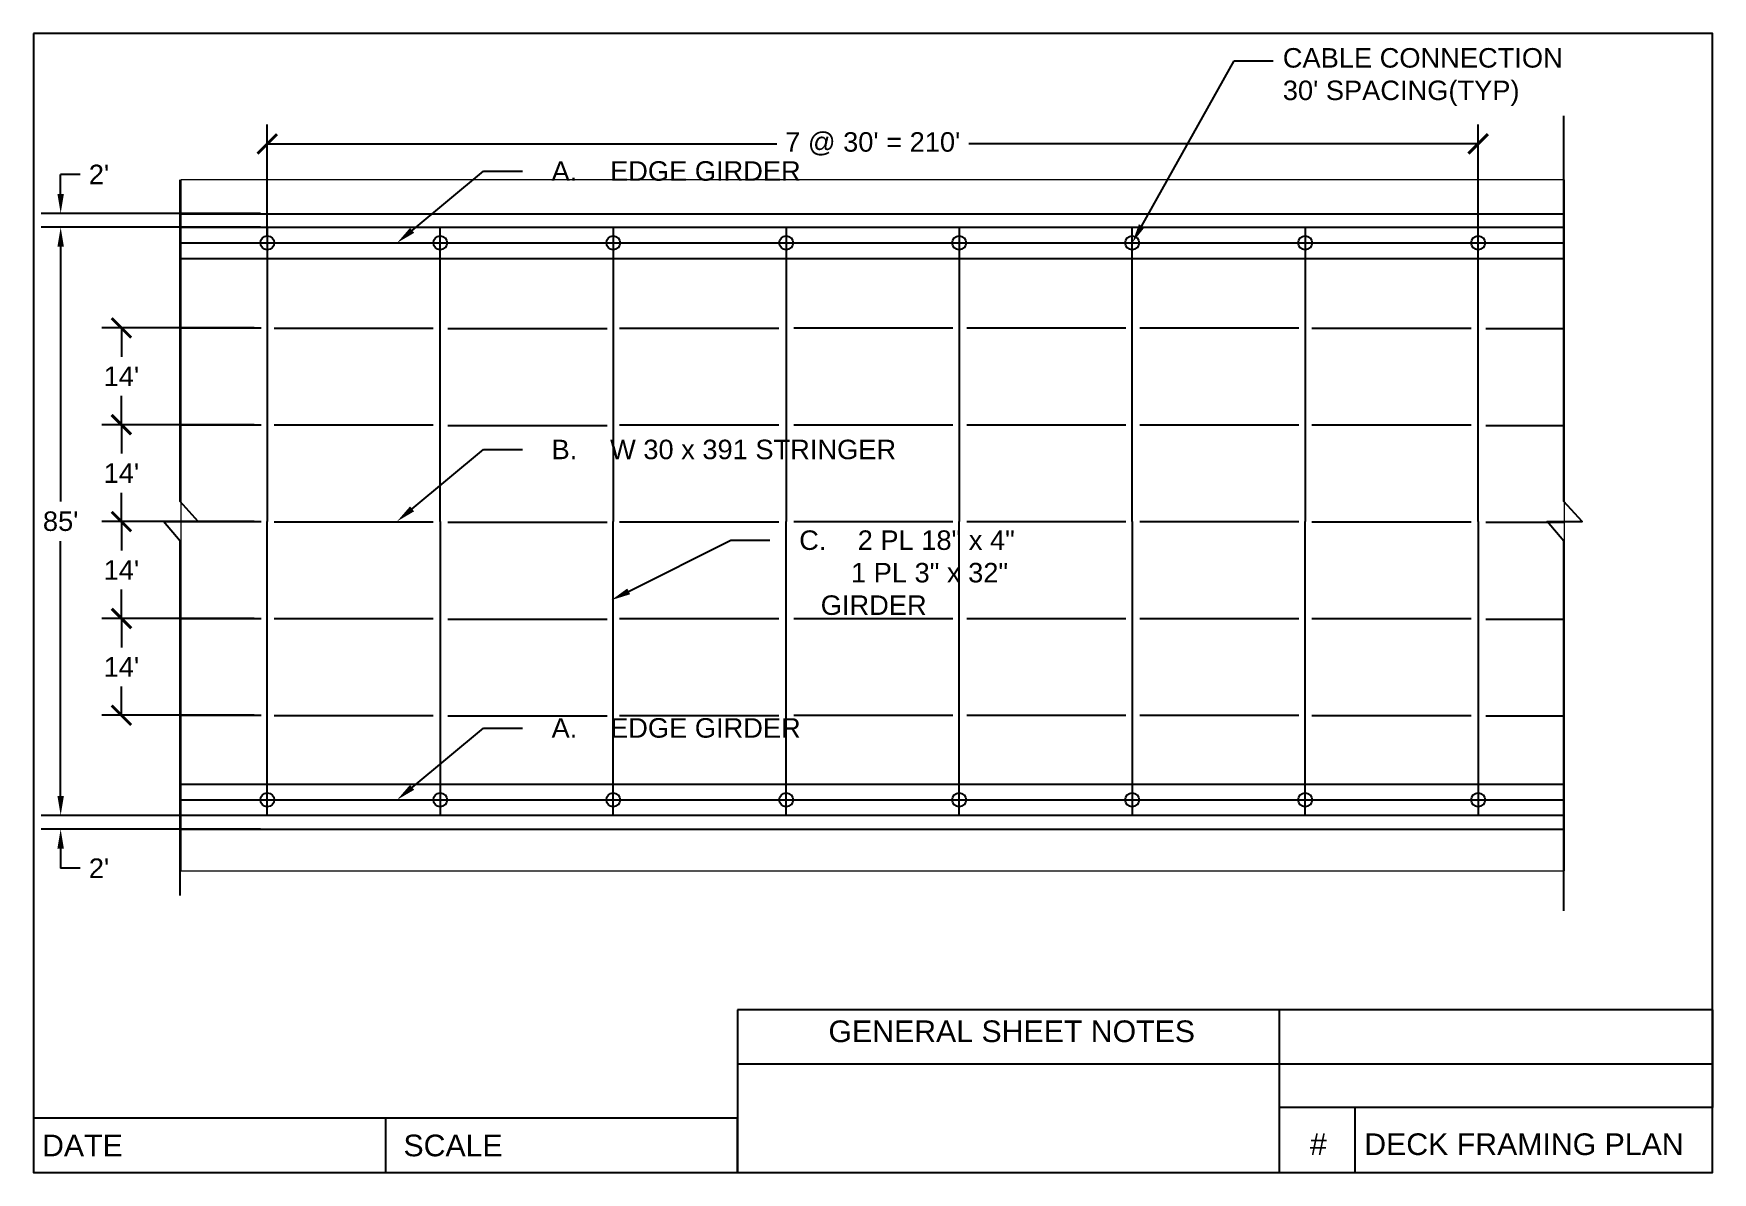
# Paper-space layout 'Layout1' of a CAD drawing. Header units: feet. Extents: x -70 to 16, y 0 to 342.
# Drawn here: x 0 to 15.5, y 0 to 10.52 of the extents above; entities outside this region: 4.
# The model-space entities are those that its viewports show. They can reach past a viewport. Long polylines and large blocks are cut down to what shows.
import ezdxf
from ezdxf import colors
from ezdxf.entities.mleader import LeaderData, LeaderLine
from ezdxf.math import Vec2, Vec3

# ---------------------------------------------------------------- set-up
doc = ezdxf.new("R2010")
doc.units = ezdxf.units.FT
doc.header["$MEASUREMENT"] = 0
doc.linetypes.add('CENTER2', pattern=[1.125, 0.75, -0.125, 0.125, -0.125])
doc.styles.add('Annotative', font='arial.ttf')
doc.styles.get("Standard").update_dxf_attribs({"font": 'arial.ttf'})
doc.dimstyles.new('Bridge 122L', dxfattribs={"dimtxt": 0.18, "dimasz": 0.18, "dimexe": 0.18, "dimexo": 0.0625, "dimgap": 0.09, "dimtad": 0, "dimtih": 1, "dimtoh": 1, "dimzin": 0, "dimdsep": 46, "dimlunit": 3, "dimtxsty": 'Annotative', "dimblk": 'ARCHTICK', "dimcen": 0.09, "dimadec": 1, "dimazin": 0, "dimtfac": 1, "dimtofl": 0, "dimtmove": 0, "dimatfit": 3, "dimfxl": 1, "dimtolj": 1, "dimtzin": 0, "dimarcsym": 0})
doc.dimstyles.get("Standard").update_dxf_attribs({"dimtxt": 0.18, "dimasz": 0.18, "dimexe": 0.18, "dimexo": 0.0625, "dimgap": 0.09, "dimtad": 0, "dimtih": 1, "dimtoh": 1, "dimdec": 4, "dimzin": 0, "dimdsep": 46, "dimtxsty": 'Standard', "dimcen": 0.09, "dimadec": 0, "dimazin": 0, "dimtfac": 1, "dimtdec": 4, "dimtofl": 0, "dimtmove": 0, "dimatfit": 3, "dimfxl": 1, "dimtolj": 1, "dimtzin": 0, "dimarcsym": 0})

# ---------------------------------------------------------------- blocks, each defined once
blk = doc.blocks.new('_ArchTick')
at = {"color": 0, "linetype": 'ByBlock', "const_width": 0.15}
blk.add_lwpolyline([(-0.5, -0.5), (0.5, 0.5)], dxfattribs=at)
blk = doc.blocks.new('*D1')
at = {"color": 0, "linetype": 'Continuous', "lineweight": -2, "transparency": 16777216}
for p, q in [((2.158, 8.646), (2.158, 9.677)), ((13.338, 8.646), (13.338, 9.677)), ((2.158, 9.497), (6.861, 9.497)), ((13.338, 9.497), (8.634, 9.497))]:
    blk.add_line(p, q, dxfattribs=at)
at = {"layer": 'Defpoints', "color": 0, "linetype": 'CENTER2', "transparency": 16777216}
for p in [(13.338, 9.497), (2.158, 8.583), (13.338, 8.583)]:
    blk.add_point(p, dxfattribs=at)
at = {"color": 0, "linetype": 'CENTER2', "lineweight": -2, "transparency": 16777216, "xscale": 0.18, "yscale": 0.18, "zscale": 0.18, "rotation": 180}
blk.add_blockref('_ArchTick', (2.158, 9.497), dxfattribs=at)
at = {"color": 0, "linetype": 'CENTER2', "lineweight": -2, "transparency": 16777216, "xscale": 0.18, "yscale": 0.18, "zscale": 0.18}
blk.add_blockref('_ArchTick', (13.338, 9.497), dxfattribs=at)
at = {"color": 0, "linetype": 'CENTER2', "transparency": 16777216, "insert": (7.748, 9.497), "char_height": 0.18, "attachment_point": 5, "style": 'Annotative'}
blk.add_mtext("\\A1;7 @ 30' = 210'", dxfattribs=at)
blk = doc.blocks.new('*D3')
at = {"color": 0, "linetype": 'Continuous', "lineweight": -2, "transparency": 16777216}
for p, q in [((2.037, 6.009), (0.631, 6.009)), ((0.811, 6.009), (0.811, 5.743)), ((0.811, 5.115), (0.811, 5.382)), ((2.037, 5.115), (0.631, 5.115))]:
    blk.add_line(p, q, dxfattribs=at)
at = {"layer": 'Defpoints', "color": 0, "transparency": 16777216}
for p in [(2.1, 6.009), (0.811, 5.115), (2.1, 5.115)]:
    blk.add_point(p, dxfattribs=at)
at = {"color": 0, "lineweight": -2, "transparency": 16777216, "xscale": 0.18, "yscale": 0.18, "zscale": 0.18}
for p, rotation in [((0.811, 6.009), 90), ((0.811, 5.115), 270)]:
    blk.add_blockref('_ArchTick', p, dxfattribs=dict(at, rotation=rotation))
at = {"color": 0, "transparency": 16777216, "insert": (0.811, 5.562), "char_height": 0.18, "attachment_point": 5, "style": 'Annotative'}
blk.add_mtext("\\A1;14'", dxfattribs=at)
blk = doc.blocks.new('*D4')
at = {"color": 0, "linetype": 'Continuous', "lineweight": -2, "transparency": 16777216}
for p, q in [((2.037, 5.115), (0.631, 5.115)), ((0.811, 5.115), (0.811, 4.848)), ((0.811, 4.221), (0.811, 4.488)), ((2.037, 4.221), (0.631, 4.221))]:
    blk.add_line(p, q, dxfattribs=at)
at = {"layer": 'Defpoints', "color": 0, "transparency": 16777216}
for p in [(2.1, 5.115), (0.811, 4.221), (2.1, 4.221)]:
    blk.add_point(p, dxfattribs=at)
at = {"color": 0, "lineweight": -2, "transparency": 16777216, "xscale": 0.18, "yscale": 0.18, "zscale": 0.18}
for p, rotation in [((0.811, 5.115), 90), ((0.811, 4.221), 270)]:
    blk.add_blockref('_ArchTick', p, dxfattribs=dict(at, rotation=rotation))
at = {"color": 0, "transparency": 16777216, "insert": (0.811, 4.668), "char_height": 0.18, "attachment_point": 5, "style": 'Annotative'}
blk.add_mtext("\\A1;14'", dxfattribs=at)
blk = doc.blocks.new('*D11')
at = {"color": 0, "linetype": 'Continuous', "lineweight": -2, "transparency": 16777216}
for p, q in [((2.037, 7.798), (0.631, 7.798)), ((0.811, 7.798), (0.811, 7.531)), ((0.811, 6.904), (0.811, 7.171)), ((2.037, 6.904), (0.631, 6.904))]:
    blk.add_line(p, q, dxfattribs=at)
at = {"layer": 'Defpoints', "color": 0, "transparency": 16777216}
for p in [(2.1, 7.798), (0.811, 6.904), (2.1, 6.904)]:
    blk.add_point(p, dxfattribs=at)
at = {"color": 0, "lineweight": -2, "transparency": 16777216, "xscale": 0.18, "yscale": 0.18, "zscale": 0.18}
for p, rotation in [((0.811, 7.798), 90), ((0.811, 6.904), 270)]:
    blk.add_blockref('_ArchTick', p, dxfattribs=dict(at, rotation=rotation))
at = {"color": 0, "transparency": 16777216, "insert": (0.811, 7.351), "char_height": 0.18, "attachment_point": 5, "style": 'Annotative'}
blk.add_mtext("\\A1;14'", dxfattribs=at)
blk = doc.blocks.new('*D12')
at = {"color": 0, "linetype": 'Continuous', "lineweight": -2, "transparency": 16777216}
for p, q in [((2.037, 6.904), (0.631, 6.904)), ((0.811, 6.904), (0.811, 6.637)), ((0.811, 6.009), (0.811, 6.276)), ((2.037, 6.009), (0.631, 6.009))]:
    blk.add_line(p, q, dxfattribs=at)
at = {"layer": 'Defpoints', "color": 0, "transparency": 16777216}
for p in [(2.1, 6.904), (0.811, 6.009), (2.1, 6.009)]:
    blk.add_point(p, dxfattribs=at)
at = {"color": 0, "lineweight": -2, "transparency": 16777216, "xscale": 0.18, "yscale": 0.18, "zscale": 0.18}
for p, rotation in [((0.811, 6.904), 90), ((0.811, 6.009), 270)]:
    blk.add_blockref('_ArchTick', p, dxfattribs=dict(at, rotation=rotation))
at = {"color": 0, "transparency": 16777216, "insert": (0.811, 6.457), "char_height": 0.18, "attachment_point": 5, "style": 'Annotative'}
blk.add_mtext("\\A1;14'", dxfattribs=at)
blk = doc.blocks.new('*D13')
at = {"color": 0, "lineweight": -2, "transparency": 16777216}
for p, q in [((1.297, 8.727), (0.07, 8.727)), ((0.25, 8.547), (0.25, 6.194)), ((0.25, 3.477), (0.25, 5.83)), ((1.297, 3.297), (0.07, 3.297))]:
    blk.add_line(p, q, dxfattribs=at)
at = {"color": 0, "transparency": 16777216}
for points in [[(0.22, 8.547), (0.28, 8.547), (0.25, 8.727)], [(0.22, 3.477), (0.28, 3.477), (0.25, 3.297)]]:
    blk.add_solid(points, dxfattribs=at)
at = {"layer": 'Defpoints', "color": 0, "transparency": 16777216}
for p in [(1.359, 8.727), (0.25, 3.297), (1.359, 3.297)]:
    blk.add_point(p, dxfattribs=at)
at = {"color": 0, "transparency": 16777216, "insert": (0.25, 6.012), "char_height": 0.18, "attachment_point": 5}
blk.add_mtext("\\A1;85'", dxfattribs=at)
blk = doc.blocks.new('*D16')
at = {"color": 0, "lineweight": -2, "transparency": 16777216}
for p, q in [((0.25, 3.477), (0.25, 3.657)), ((2.095, 3.297), (0.07, 3.297)), ((2.095, 3.169), (0.07, 3.169)), ((0.25, 2.989), (0.25, 2.809)), ((0.43, 2.809), (0.25, 2.809))]:
    blk.add_line(p, q, dxfattribs=at)
at = {"color": 0, "transparency": 16777216}
for points in [[(0.22, 3.477), (0.28, 3.477), (0.25, 3.297)], [(0.22, 2.989), (0.28, 2.989), (0.25, 3.169)]]:
    blk.add_solid(points, dxfattribs=at)
at = {"layer": 'Defpoints', "color": 0, "transparency": 16777216}
for p in [(2.158, 3.297), (0.25, 3.169), (2.158, 3.169)]:
    blk.add_point(p, dxfattribs=at)
at = {"color": 0, "transparency": 16777216, "insert": (0.604, 2.809), "char_height": 0.18, "attachment_point": 5}
blk.add_mtext("\\A1;2'", dxfattribs=at)
blk = doc.blocks.new('*D17')
at = {"color": 0, "lineweight": -2, "transparency": 16777216}
for p, q in [((0.25, 9.035), (0.25, 9.215)), ((0.43, 9.215), (0.25, 9.215)), ((2.095, 8.855), (0.07, 8.855)), ((2.095, 8.727), (0.07, 8.727)), ((0.25, 8.547), (0.25, 8.367))]:
    blk.add_line(p, q, dxfattribs=at)
at = {"color": 0, "transparency": 16777216}
for points in [[(0.22, 9.035), (0.28, 9.035), (0.25, 8.855)], [(0.22, 8.547), (0.28, 8.547), (0.25, 8.727)]]:
    blk.add_solid(points, dxfattribs=at)
at = {"layer": 'Defpoints', "color": 0, "transparency": 16777216}
for p in [(0.25, 8.855), (2.158, 8.855), (2.158, 8.727)]:
    blk.add_point(p, dxfattribs=at)
at = {"color": 0, "transparency": 16777216, "insert": (0.604, 9.215), "char_height": 0.18, "attachment_point": 5}
blk.add_mtext("\\A1;2'", dxfattribs=at)
blk = doc.blocks.new('*D7')
at = {"color": 0, "linetype": 'Continuous', "lineweight": -2, "transparency": 16777216}
for p, q in [((2.037, 342.009), (0.631, 342.009)), ((0.811, 342.009), (0.811, 341.743)), ((0.811, 341.115), (0.811, 341.382)), ((2.037, 341.115), (0.631, 341.115))]:
    blk.add_line(p, q, dxfattribs=at)
at = {"layer": 'Defpoints', "color": 0, "transparency": 16777216}
for p in [(2.1, 342.009), (0.811, 341.115), (2.1, 341.115)]:
    blk.add_point(p, dxfattribs=at)
at = {"color": 0, "lineweight": -2, "transparency": 16777216, "xscale": 0.18, "yscale": 0.18, "zscale": 0.18}
for p, rotation in [((0.811, 342.009), 90), ((0.811, 341.115), 270)]:
    blk.add_blockref('_ArchTick', p, dxfattribs=dict(at, rotation=rotation))
at = {"color": 0, "transparency": 16777216, "insert": (0.811, 341.562), "char_height": 0.18, "attachment_point": 5, "style": 'Annotative'}
blk.add_mtext("\\A1;14'", dxfattribs=at)
blk = doc.blocks.new('*D8')
at = {"color": 0, "linetype": 'Continuous', "lineweight": -2, "transparency": 16777216}
for p, q in [((2.037, 341.115), (0.631, 341.115)), ((0.811, 341.115), (0.811, 340.848)), ((0.811, 340.221), (0.811, 340.488)), ((2.037, 340.221), (0.631, 340.221))]:
    blk.add_line(p, q, dxfattribs=at)
at = {"layer": 'Defpoints', "color": 0, "transparency": 16777216}
for p in [(2.1, 341.115), (0.811, 340.221), (2.1, 340.221)]:
    blk.add_point(p, dxfattribs=at)
at = {"color": 0, "lineweight": -2, "transparency": 16777216, "xscale": 0.18, "yscale": 0.18, "zscale": 0.18}
for p, rotation in [((0.811, 341.115), 90), ((0.811, 340.221), 270)]:
    blk.add_blockref('_ArchTick', p, dxfattribs=dict(at, rotation=rotation))
at = {"color": 0, "transparency": 16777216, "insert": (0.811, 340.668), "char_height": 0.18, "attachment_point": 5, "style": 'Annotative'}
blk.add_mtext("\\A1;14'", dxfattribs=at)
blk = doc.blocks.new('*D9')
at = {"color": 0, "linetype": 'Continuous', "lineweight": -2, "transparency": 16777216}
for p, q in [((-68.509, 334.52), (-69.915, 334.52)), ((-69.735, 334.52), (-69.735, 334.253)), ((-69.735, 333.626), (-69.735, 333.892)), ((-68.509, 333.626), (-69.915, 333.626))]:
    blk.add_line(p, q, dxfattribs=at)
at = {"layer": 'Defpoints', "color": 0, "transparency": 16777216}
for p in [(-68.447, 334.52), (-69.735, 333.626), (-68.447, 333.626)]:
    blk.add_point(p, dxfattribs=at)
at = {"color": 0, "lineweight": -2, "transparency": 16777216, "xscale": 0.18, "yscale": 0.18, "zscale": 0.18}
for p, rotation in [((-69.735, 334.52), 90), ((-69.735, 333.626), 270)]:
    blk.add_blockref('_ArchTick', p, dxfattribs=dict(at, rotation=rotation))
at = {"color": 0, "transparency": 16777216, "insert": (-69.735, 334.073), "char_height": 0.18, "attachment_point": 5, "style": 'Annotative'}
blk.add_mtext("\\A1;14'", dxfattribs=at)
blk = doc.blocks.new('*D10')
at = {"color": 0, "linetype": 'Continuous', "lineweight": -2, "transparency": 16777216}
for p, q in [((-68.509, 333.626), (-69.915, 333.626)), ((-69.735, 333.626), (-69.735, 333.359)), ((-69.735, 332.731), (-69.735, 332.998)), ((-68.509, 332.731), (-69.915, 332.731))]:
    blk.add_line(p, q, dxfattribs=at)
at = {"layer": 'Defpoints', "color": 0, "transparency": 16777216}
for p in [(-68.447, 333.626), (-69.735, 332.731), (-68.447, 332.731)]:
    blk.add_point(p, dxfattribs=at)
at = {"color": 0, "lineweight": -2, "transparency": 16777216, "xscale": 0.18, "yscale": 0.18, "zscale": 0.18}
for p, rotation in [((-69.735, 333.626), 90), ((-69.735, 332.731), 270)]:
    blk.add_blockref('_ArchTick', p, dxfattribs=dict(at, rotation=rotation))
at = {"color": 0, "transparency": 16777216, "insert": (-69.735, 333.178), "char_height": 0.18, "attachment_point": 5, "style": 'Annotative'}
blk.add_mtext("\\A1;14'", dxfattribs=at)

msp = doc.modelspace()

# ---------------------------------------------------------------- linework, layer by layer
for p, q in [((4524.4, 24297.9), (10824.4, 24297.9)), ((4524.4, 24274.7), (10824.4, 24274.7)), ((5424.4, 24274.7), (5424.4, 23764.7)), ((5724.4, 23764.7), (5724.4, 24274.7)), ((6024.4, 24274.7), (6024.4, 23764.7)), ((6324.4, 24274.7), (6324.4, 23764.7)), ((6624.4, 24274.7), (6624.4, 23764.7)), ((6924.4, 23764.7), (6924.4, 24274.7)), ((7224.4, 24274.7), (7224.4, 23764.7)), ((7524.4, 23764.7), (7524.4, 24274.7)), ((4524.4, 24247.7), (10824.4, 24247.7)), ((4524.4, 24220.7), (10824.4, 24220.7)), ((7674.4, 24004.7), (7674.4, 24208.7)), ((5137.5, 24100.3), (5413.5, 24100.3)), ((5137.5, 24100.3), (5413.5, 24100.3)), ((5436.1, 24100), (5712.1, 24100)), ((5436.1, 24100), (5712.1, 24100)), ((5737.7, 24099.2), (6013.7, 24099.2)), ((5737.7, 24099.2), (6013.7, 24099.2)), ((6035.4, 24100), (6311.4, 24100)), ((6035.4, 24100), (6311.4, 24100)), ((6337.5, 24100.3), (6613.5, 24100.3)), ((6637.5, 24100.3), (6913.5, 24100.3)), ((6637.5, 24100.3), (6913.5, 24100.3)), ((6937.5, 24100.3), (7213.5, 24100.3)), ((6937.5, 24100.3), (7213.5, 24100.3)), ((7236.1, 24100), (7512.1, 24100)), ((7236.1, 24100), (7512.1, 24100)), ((7537.7, 24099.2), (7813.7, 24099.2)), ((7537.7, 24099.2), (7813.7, 24099.2)), ((7674.4, 23776.7), (7674.4, 23980.7)), ((5137.5, 23932.3), (5413.5, 23932.3)), ((5137.5, 23932.3), (5413.5, 23932.3)), ((5436.1, 23932), (5712.1, 23932)), ((5436.1, 23932), (5712.1, 23932)), ((5737.7, 23931.2), (6013.7, 23931.2)), ((5737.7, 23931.2), (6013.7, 23931.2)), ((6035.4, 23932), (6311.4, 23932)), ((6035.4, 23932), (6311.4, 23932)), ((6337.5, 23932.3), (6613.5, 23932.3)), ((6637.5, 23932.3), (6913.5, 23932.3)), ((6637.5, 23932.3), (6913.5, 23932.3)), ((6937.5, 23932.3), (7213.5, 23932.3)), ((6937.5, 23932.3), (7213.5, 23932.3)), ((7236.1, 23932), (7512.1, 23932)), ((7236.1, 23932), (7512.1, 23932)), ((7537.7, 23931.2), (7813.7, 23931.2)), ((7537.7, 23931.2), (7813.7, 23931.2)), ((5137.5, 23764.3), (5413.5, 23764.3)), ((5137.5, 23764.3), (5413.5, 23764.3)), ((5424.4, 23254.7), (5424.4, 23764.7)), ((5436.1, 23764), (5712.1, 23764)), ((5436.1, 23764), (5712.1, 23764)), ((5724.4, 23764.7), (5724.4, 23254.7)), ((5737.7, 23763.2), (6013.7, 23763.2)), ((5737.7, 23763.2), (6013.7, 23763.2)), ((6024.4, 23254.7), (6024.4, 23764.7)), ((6035.4, 23764), (6311.4, 23764)), ((6035.4, 23764), (6311.4, 23764)), ((6324.4, 23254.7), (6324.4, 23764.7)), ((6337.5, 23764.3), (6613.5, 23764.3)), ((6624.4, 23254.7), (6624.4, 23764.7)), ((6637.5, 23764.3), (6913.5, 23764.3)), ((6637.5, 23764.3), (6913.5, 23764.3)), ((6924.4, 23764.7), (6924.4, 23254.7)), ((6937.5, 23764.3), (7213.5, 23764.3)), ((6937.5, 23764.3), (7213.5, 23764.3)), ((7224.4, 23254.7), (7224.4, 23764.7)), ((7236.1, 23764), (7512.1, 23764)), ((7236.1, 23764), (7512.1, 23764)), ((7524.4, 23764.7), (7524.4, 23254.7)), ((7537.7, 23763.2), (7813.7, 23763.2)), ((7537.7, 23763.2), (7813.7, 23763.2)), ((7674.4, 23752.7), (7674.4, 23548.7)), ((5137.5, 23596.3), (5413.5, 23596.3)), ((5137.5, 23596.3), (5413.5, 23596.3)), ((5436.1, 23596), (5712.1, 23596)), ((5436.1, 23596), (5712.1, 23596)), ((5737.7, 23595.2), (6013.7, 23595.2)), ((5737.7, 23595.2), (6013.7, 23595.2)), ((6035.4, 23596), (6311.4, 23596)), ((6035.4, 23596), (6311.4, 23596)), ((6337.5, 23596.3), (6613.5, 23596.3)), ((6637.5, 23596.3), (6913.5, 23596.3)), ((6637.5, 23596.3), (6913.5, 23596.3)), ((6937.5, 23596.3), (7213.5, 23596.3)), ((6937.5, 23596.3), (7213.5, 23596.3)), ((7236.1, 23596), (7512.1, 23596)), ((7236.1, 23596), (7512.1, 23596)), ((7537.7, 23595.2), (7813.7, 23595.2)), ((7674.4, 23524.7), (7674.4, 23320.7)), ((5137.5, 23428.3), (5413.5, 23428.3)), ((5137.5, 23428.3), (5413.5, 23428.3)), ((5436.1, 23428), (5712.1, 23428)), ((5436.1, 23428), (5712.1, 23428)), ((5737.7, 23427.2), (6013.7, 23427.2)), ((5737.7, 23427.2), (6013.7, 23427.2)), ((6035.4, 23428), (6311.4, 23428)), ((6035.4, 23428), (6311.4, 23428)), ((6337.5, 23428.3), (6613.5, 23428.3)), ((6637.5, 23428.3), (6913.5, 23428.3)), ((6637.5, 23428.3), (6913.5, 23428.3)), ((6937.5, 23428.3), (7213.5, 23428.3)), ((6937.5, 23428.3), (7213.5, 23428.3)), ((7236.1, 23428), (7512.1, 23428)), ((7236.1, 23428), (7512.1, 23428)), ((7537.7, 23427.2), (7813.7, 23427.2)), ((4524.4, 23308.7), (10824.4, 23308.7)), ((4524.4, 23281.7), (10824.4, 23281.7)), ((10824.4, 23254.7), (4524.4, 23254.7)), ((4524.4, 23230.7), (10824.4, 23230.7))]:
    msp.add_line(p, q)
at = {"color": 242, "true_color": 0xcd2027}
for centre in [(5424.4, 24247.7), (5724.4, 24247.7), (6024.4, 24247.7), (6324.4, 24247.7), (6624.4, 24247.7), (6924.4, 24247.7), (7224.4, 24247.7), (7524.4, 24247.7), (5424.4, 23281.7), (5724.4, 23281.7), (6024.4, 23281.7), (6324.4, 23281.7), (6624.4, 23281.7), (6924.4, 23281.7), (7224.4, 23281.7), (7524.4, 23281.7)]:
    msp.add_circle(centre, 12, dxfattribs=at)

psp = doc.layouts.get("Layout1")

# ---------------------------------------------------------------- linework, layer by layer
for p, q in [((11.50081116, 1.5), (6.50081116, 1.5)), ((6.50081116, 1.5), (6.50081116, 0)), ((15.50081116, 0), (15.50081116, 1.5)), ((15.50081116, 1.5), (15.50081116, 1)), ((11.50081116, 1), (6.50081116, 1)), ((15.50081116, 1), (11.50081116, 1)), ((15.50081116, 1), (15.50081116, 0.6)), ((6.50081116, 0.5), (0, 0.5)), ((3.25040558, 0.5), (3.25040558, 0)), ((6.50081116, 0), (6.50081116, 0.5)), ((15.50081116, 0.6), (11.50081116, 0.6)), ((12.20081116, 0), (12.20081116, 0.6)), ((0, 0), (6.50081116, 0)), ((11.50081116, 0), (12.10081116, 0))]:
    psp.add_line(p, q)
psp.add_lwpolyline([(0, 10.51559009), (0, 0), (15.50081116, 0), (15.50081116, 10.51559009)], close=True)
for points in [[(14.1293894, 2.41600021), (14.1293894, 5.83009965), (13.97557911, 6.01181939), (14.29693498, 6.01181939), (14.1293894, 6.19353912), (14.1293894, 9.75467678)], [(1.35255687, 2.55738677), (1.35255687, 5.83009965), (1.19874658, 6.01181939), (1.52010245, 6.01181939), (1.35255687, 6.19353912), (1.35255687, 9.16652173)], [(15.50081116, 1.5), (11.50081116, 1.5), (11.50081116, 0)]]:
    psp.add_lwpolyline(points)

# ---------------------------------------------------------------- texts
at = {"char_height": 0.2, "attachment_point": 1}
for s, width, insert in [('GENERAL SHEET NOTES', 5, (7.33915735, 1.40328907)), ('DATE', 0.7601636724, (0.07839151, 0.34907105)), ('SCALE', 1.0505641475, (3.41502291, 0.34907105)), ('#', 0.3294863216, (11.78475634, 0.36060115)), ('DECK FRAMING PLAN', 4.9773021092, (12.28618002, 0.36060115))]:
    psp.add_mtext_dynamic_manual_height_columns(s, width=width, gutter_width=1, heights=[0], dxfattribs=dict(at, insert=insert))

# ---------------------------------------------------------------- dimensions: what is measured, and where the dimension line sits
for base, p1, p2, picture, middle in [((0.81111567, 341.11508478), (2.09989343, 342.00946305), (2.09989343, 341.11508478), '*D7', (0.81111567, 341.56227392)), ((0.81111567, 340.2207065), (2.09989343, 341.11508478), (2.09989343, 340.2207065), '*D8', (0.81111567, 340.66789564)), ((-69.73529713, 333.62566853), (-68.44651937, 334.52004681), (-68.44651937, 333.62566853), '*D9', (-69.73529713, 334.07285767)), ((-69.73529713, 332.73129026), (-68.44651937, 333.62566853), (-68.44651937, 332.73129026), '*D10', (-69.73529713, 333.1784794)), ((0.81111567, 6.90384133), (2.09989343, 7.79821961), (2.09989343, 6.90384133), '*D11', (0.81111567, 7.35103047)), ((0.81111567, 6.00946305), (2.09989343, 6.90384133), (2.09989343, 6.00946305), '*D12', (0.81111567, 6.45665219)), ((0.81111567, 5.11508478), (2.09989343, 6.00946305), (2.09989343, 5.11508478), '*D3', (0.81111567, 5.56227392)), ((0.81111567, 4.2207065), (2.09989343, 5.11508478), (2.09989343, 4.2207065), '*D4', (0.81111567, 4.66789564))]:
    dim = psp.add_linear_dim(base=base, p1=p1, p2=p2, angle=90, dimstyle='Bridge 122L', override={"dimlfac": -187.839983})
    dim.commit()
    dim.dimension.update_dxf_attribs({"geometry": picture, "text_midpoint": middle})
at = {"linetype": 'CENTER2'}
dim = psp.add_linear_dim(base=(13.33770501, 9.49730304), p1=(2.15797655, 8.58315693), p2=(13.33770501, 8.58315693), text="7 @ 30' = 210'", dimstyle='Bridge 122L', override={"dimlfac": -13731.50276}, dxfattribs=at)
dim.commit()
dim.dimension.update_dxf_attribs({"geometry": '*D1', "text_midpoint": (7.74784078, 9.49730304)})
for base, p1, p2, angle, text, override, picture, middle in [((0.25011604, 8.85466463), (2.15797655, 8.7268963), (2.15797655, 8.85466463), 270, "2'", {"dimlfac": -35283.859067, "dimtmove": 1}, '*D17', (0.40704655, 9.21466463)), ((0.25011604, 3.29674248), (1.35942452, 8.7268963), (1.35942452, 3.29674248), 90, "85'", {"dimlfac": -187.839983}, '*D13', (0.25011604, 6.01181939)), ((0.25011604, 3.16897415), (2.15797655, 3.29674248), (2.15797655, 3.16897415), 90, "2'", {"dimlfac": -35283.859067, "dimtmove": 1}, '*D16', (0.40704655, 2.80897415))]:
    dim = psp.add_linear_dim(base=base, p1=p1, p2=p2, angle=angle, text=text, dimstyle='Standard', override=override)
    dim.commit()
    dim.dimension.update_dxf_attribs({"geometry": picture, "text_midpoint": middle, "dimtype": 160})

# ---------------------------------------------------------------- leaders
ml = psp.add_multileader_mtext('Standard', dxfattribs=at)
ml.set_content("CABLE CONNECTION 30' SPACING(TYP)", color=256)
ml.set_leader_properties(linetype='Continuous')
ml.build(insert=Vec2(0, 0))
ml.multileader.update_dxf_attribs({"dogleg_length": 0.36, "arrow_head_size": 0.18})
ctx = ml.context
ctx.base_point, ctx.char_height, ctx.arrow_head_size, ctx.landing_gap_size, ctx.plane_origin = Vec3(11.44414709, 10.26498198), 0.18, 0.18, 0.09, Vec3(10.20852919, 8.64965734)
notes = []
notes.append((ctx, [(0, (1, 1, 0), (11.08414709, 10.26498198), (1, 0), 0.36, [(0, [(10.14349688, 8.58315693)], 0, [])])]))
ctx.mtext.insert, ctx.mtext.width, ctx.mtext.flow_direction = Vec3(11.53414709, 10.38144173), 2.7832638029, 5
ml = psp.add_multileader_mtext('Standard', dxfattribs=at)
ml.set_content('\\pxi-3,l4,t4;A.^IEDGE GIRDER ', color=256)
ml.set_leader_properties(linetype='Continuous')
ml.build(insert=Vec2(0, 0))
ml.multileader.update_dxf_attribs({"dogleg_length": 0.36, "arrow_head_size": 0.18})
ctx = ml.context
ctx.base_point, ctx.char_height, ctx.arrow_head_size, ctx.landing_gap_size, ctx.plane_origin = Vec3(4.51273703, 9.24535348), 0.18, 0.18, 0.09, Vec3(3.42145575, 8.64965734)
notes.append((ctx, [(0, (1, 1, 0), (4.15273703, 9.24535348), (1, 0), 0.36, [(0, [(3.35642343, 8.58315693)], 0, [])])]))
ctx.mtext.insert, ctx.mtext.width, ctx.mtext.flow_direction = Vec3(4.60273703, 9.33688827), 2.8581597736, 5
ml = psp.add_multileader_mtext('Standard', dxfattribs=at)
ml.set_content('\\pxi-3,l4,t4;B.^IW 30 x 391 STRINGER ', color=256)
ml.set_leader_properties(linetype='Continuous')
ml.build(insert=Vec2(0, 0))
ml.multileader.update_dxf_attribs({"dogleg_length": 0.36, "arrow_head_size": 0.18})
ctx = ml.context
ctx.base_point, ctx.char_height, ctx.arrow_head_size, ctx.landing_gap_size, ctx.plane_origin = Vec3(4.51273703, 6.67401594), 0.18, 0.18, 0.09, Vec3(3.42145575, 6.07831979)
notes.append((ctx, [(0, (1, 1, 0), (4.15273703, 6.67401594), (1, 0), 0.36, [(0, [(3.35642343, 6.01181939)], 0, [])])]))
ctx.mtext.insert, ctx.mtext.width, ctx.mtext.flow_direction = Vec3(4.60273703, 6.76561212), 3.5292455898, 5
ml = psp.add_multileader_mtext('Standard', dxfattribs=at)
ml.set_content('\\pxi-1.1037,l2.1037,t2.1037;C.^I2 PL 18" x 4"     1 PL 3" x 32" GIRDER ', color=256)
ml.set_leader_properties(linetype='Continuous')
ml.build(insert=Vec2(0, 0))
ml.multileader.update_dxf_attribs({"dogleg_length": 0.36, "arrow_head_size": 0.18})
ctx = ml.context
ctx.base_point, ctx.char_height, ctx.arrow_head_size, ctx.landing_gap_size, ctx.plane_origin = Vec3(6.7991016, 5.83648957), 0.18, 0.18, 0.09, Vec3(5.39825031, 5.07617882)
notes.append((ctx, [(0, (1, 1, 0), (6.4391016, 5.83648957), (1, 0), 0.36, [(0, [(5.333218, 5.28411735)], 0, [])])]))
ctx.mtext.insert, ctx.mtext.width, ctx.mtext.flow_direction = Vec3(6.8891016, 5.92802435), 2.2022943508, 5
ml = psp.add_multileader_mtext('Standard', dxfattribs=at)
ml.set_content('\\pxi-3,l4,t4;A.^IEDGE GIRDER ', color=256)
ml.set_leader_properties(linetype='Continuous')
ml.build(insert=Vec2(0, 0))
ml.multileader.update_dxf_attribs({"dogleg_length": 0.36, "arrow_head_size": 0.18})
ctx = ml.context
ctx.base_point, ctx.char_height, ctx.arrow_head_size, ctx.landing_gap_size, ctx.plane_origin = Vec3(4.51273703, 4.10267839), 0.18, 0.18, 0.09, Vec3(3.42145575, 3.50698224)
notes.append((ctx, [(0, (1, 1, 0), (4.15273703, 4.10267839), (1, 0), 0.36, [(0, [(3.35642343, 3.44048184)], 0, [])])]))
ctx.mtext.insert, ctx.mtext.width, ctx.mtext.flow_direction = Vec3(4.60273703, 4.19421318), 3.109718386, 5
for ctx, leaders in notes:
    for number, flags, end, landing, length, lines in leaders:
        leader = LeaderData()
        leader.index, (leader.has_last_leader_line, leader.has_dogleg_vector, leader.attachment_direction) = number, flags
        leader.last_leader_point, leader.dogleg_vector, leader.dogleg_length = Vec3(end), Vec3(landing), length
        for number, points, colour, breaks in lines:
            line = LeaderLine()
            line.index, line.vertices, line.color, line.breaks = number, Vec3.list(points), colors.encode_raw_color(colour), breaks
            leader.lines.append(line)
        ctx.leaders.append(leader)

# ---------------------------------------------------------------- viewports
at = {"layer": 'Defpoints'}
psp.add_viewport(center=(7.74784078, 5.97601381), size=(12.77683253, 6.381015837), view_center_point=(6474.38318026, 23758.01049547), view_height=1198.6099038424, dxfattribs=at)

doc.saveas('drawing.dxf')
